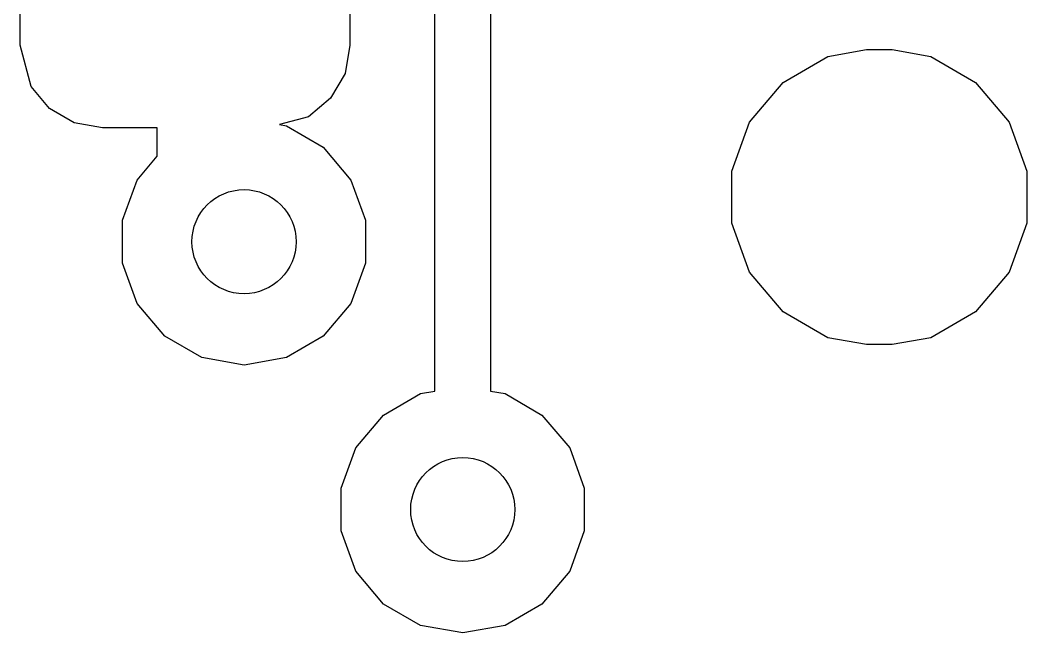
# Model space of a CAD drawing. Extents: x 144.5 to 169.1, y -90.6 to -63.3.
# Drawn here: x 165.625 to 168.525, y -82.455 to -80.69 of the extents above; entities that cross this region are included whole.
import ezdxf

# ---------------------------------------------------------------- set-up
doc = ezdxf.new("R2010")
doc.units = 0
doc.header["$MEASUREMENT"] = 0
doc.layers.add('BLACK', color=7, linetype='CONTINUOUS')

msp = doc.modelspace()

# ---------------------------------------------------------------- linework, layer by layer
at = {"layer": 'BLACK', "linetype": 'CONTINUOUS'}
for p, q in [((166.82, -81.7587), (166.82, -77.6035)), ((166.98, -77.6331), (166.98, -81.7587)), ((165.625, -80.7625), (165.625, -80.1875)), ((166.575, -80.1875), (166.575, -80.7625)), ((165.657, -80.8812), (165.625, -80.7625)), ((166.575, -80.7625), (166.561, -80.8437)), ((167.952, -80.7945), (168.063, -80.775)), ((168.063, -80.775), (168.137, -80.775)), ((168.137, -80.775), (168.248, -80.7945)), ((167.823, -80.8694), (167.952, -80.7945)), ((168.248, -80.7945), (168.377, -80.8694)), ((166.561, -80.8437), (166.519, -80.9152)), ((167.726, -80.9842), (167.823, -80.8694)), ((168.377, -80.8694), (168.474, -80.9842)), ((165.71, -80.9444), (165.657, -80.8812)), ((166.519, -80.9152), (166.456, -80.9682)), ((165.781, -80.9857), (165.71, -80.9444)), ((165.862, -81), (165.781, -80.9857)), ((166.456, -80.9682), (166.372, -80.9908)), ((166.372, -80.9908), (166.392, -80.9943)), ((166.392, -80.9943), (166.498, -81.056)), ((167.675, -81.1251), (167.726, -80.9842)), ((168.474, -80.9842), (168.525, -81.1251)), ((166.02, -81), (165.862, -81)), ((166.02, -81.0817), (166.02, -81)), ((165.962, -81.1506), (166.02, -81.0817)), ((166.498, -81.056), (166.578, -81.1506)), ((167.675, -81.2749), (167.675, -81.1251)), ((168.525, -81.1251), (168.525, -81.2749)), ((165.92, -81.2665), (165.962, -81.1506)), ((166.578, -81.1506), (166.62, -81.2665)), ((165.92, -81.39), (165.92, -81.2665)), ((166.62, -81.2665), (166.62, -81.39)), ((167.726, -81.4158), (167.675, -81.2749)), ((168.525, -81.2749), (168.474, -81.4158)), ((165.962, -81.506), (165.92, -81.39)), ((166.62, -81.39), (166.578, -81.506)), ((167.823, -81.5306), (167.726, -81.4158)), ((168.474, -81.4158), (168.377, -81.5306)), ((166.042, -81.6005), (165.962, -81.506)), ((166.578, -81.506), (166.498, -81.6005)), ((167.952, -81.6055), (167.823, -81.5306)), ((168.377, -81.5306), (168.248, -81.6055)), ((166.148, -81.6622), (166.042, -81.6005)), ((166.498, -81.6005), (166.392, -81.6622)), ((168.063, -81.625), (167.952, -81.6055)), ((168.248, -81.6055), (168.137, -81.625)), ((168.137, -81.625), (168.063, -81.625)), ((166.27, -81.6837), (166.148, -81.6622)), ((166.392, -81.6622), (166.27, -81.6837)), ((166.672, -81.8277), (166.778, -81.766)), ((166.778, -81.766), (166.82, -81.7587)), ((166.98, -81.7587), (167.022, -81.766)), ((167.022, -81.766), (167.128, -81.8277)), ((166.592, -81.9223), (166.672, -81.8277)), ((167.128, -81.8277), (167.208, -81.9223)), ((166.55, -82.0383), (166.592, -81.9223)), ((167.208, -81.9223), (167.25, -82.0383)), ((166.55, -82.1617), (166.55, -82.0383)), ((167.25, -82.0383), (167.25, -82.1617)), ((166.592, -82.2777), (166.55, -82.1617)), ((167.25, -82.1617), (167.208, -82.2777)), ((166.672, -82.3723), (166.592, -82.2777)), ((167.208, -82.2777), (167.128, -82.3723)), ((166.778, -82.434), (166.672, -82.3723)), ((167.128, -82.3723), (167.022, -82.434)), ((166.9, -82.4554), (166.778, -82.434)), ((167.022, -82.434), (166.9, -82.4554))]:
    msp.add_line(p, q, dxfattribs=at)
at = {"layer": 'BLACK'}
for centre in [(166.27, -81.3283), (166.9, -82.1)]:
    msp.add_circle(centre, 0.15, dxfattribs=at)

doc.saveas('drawing.dxf')
